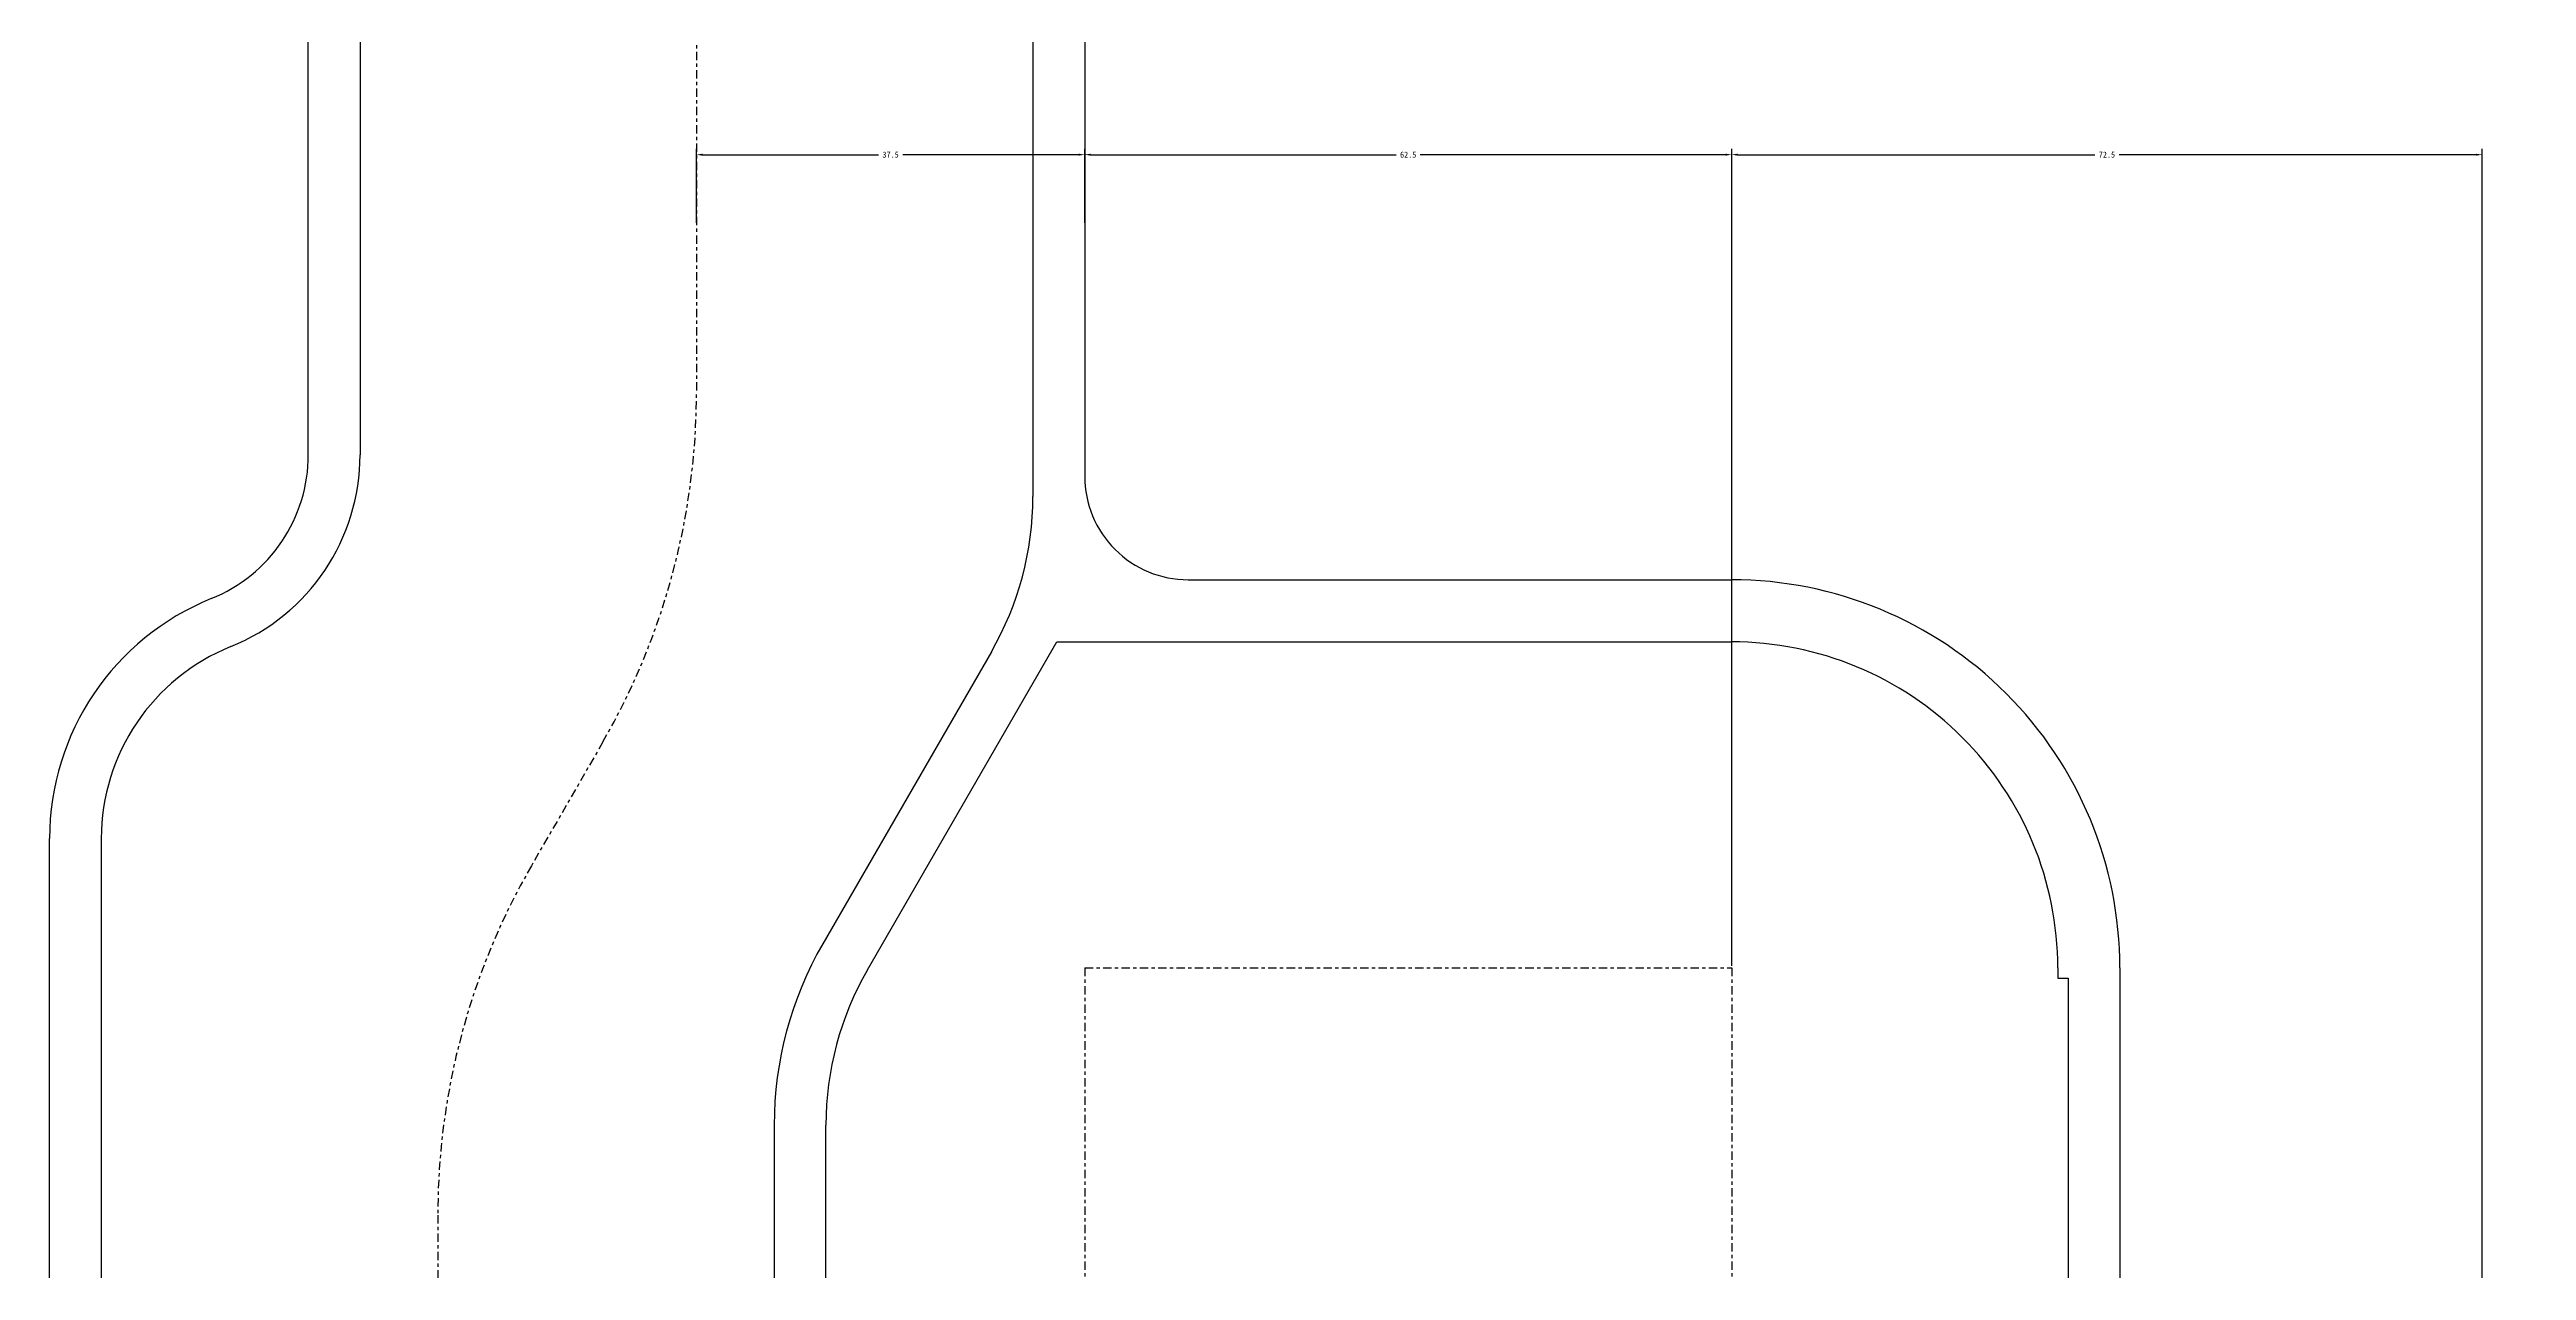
# Model space of a CAD drawing. Header units: inches. Extents: x -840 to -630, y 564 to 861.
# Drawn here: x -751.7 to -677.5, y 694.4 to 731 of the extents above; entities that cross this region are included whole.
import ezdxf

# ---------------------------------------------------------------- set-up
doc = ezdxf.new("R2010")
doc.units = ezdxf.units.IN
doc.header["$LTSCALE"] = 0.03937
doc.header["$MEASUREMENT"] = 0
doc.linetypes.add('CENTER', pattern=[10.16, 6.35, -1.27, 1.27, -1.27])
for name, color, linetype in [('001', 7, 'Continuous'), ('CENTER', 1, 'Continuous'), ('DEMA', 5, 'Continuous')]:
    doc.layers.add(name, color=color, linetype=linetype)
doc.dimstyles.get("Standard").update_dxf_attribs({"dimtxt": 0.18, "dimasz": 0.18, "dimexe": 0.18, "dimexo": 0.0625, "dimgap": 0.09, "dimtad": 0, "dimtih": 1, "dimtoh": 1, "dimdec": 4, "dimzin": 0, "dimdsep": 46, "dimtxsty": 'Standard', "dimcen": 0.09, "dimadec": 0, "dimazin": 0, "dimtfac": 1, "dimtdec": 4, "dimtofl": 0, "dimtmove": 0, "dimatfit": 3, "dimfxl": 0, "dimtolj": 1, "dimtzin": 0, "dimarcsym": 0})

# ---------------------------------------------------------------- blocks, each defined once
blk = doc.blocks.new('*D1')
at = {"layer": 'Defpoints', "color": 0}
for p in [(-720.699, 727.813), (-732.329, 725.712), (-720.699, 725.712)]:
    blk.add_point(p, dxfattribs=at)
at = {"layer": 'DEMA', "color": 0, "lineweight": -2}
for p, q in [((-732.329, 725.774), (-732.329, 727.993)), ((-720.699, 725.774), (-720.699, 727.993)), ((-732.149, 727.813), (-726.876, 727.813)), ((-720.879, 727.813), (-726.152, 727.813))]:
    blk.add_line(p, q, dxfattribs=at)
at = {"layer": 'DEMA', "color": 0}
for points in [[(-732.149, 727.843), (-732.149, 727.783), (-732.329, 727.813)], [(-720.879, 727.783), (-720.879, 727.843), (-720.699, 727.813)]]:
    blk.add_solid(points, dxfattribs=at)
at = {"layer": 'DEMA', "color": 0, "insert": (-726.514, 727.813), "char_height": 0.18, "attachment_point": 5}
blk.add_mtext('\\A1;37.5', dxfattribs=at)
blk = doc.blocks.new('*D2')
at = {"layer": 'Defpoints', "color": 0}
for p in [(-701.317, 727.813), (-720.699, 726.604), (-701.317, 703.447)]:
    blk.add_point(p, dxfattribs=at)
at = {"layer": 'DEMA', "color": 0, "lineweight": -2}
for p, q in [((-720.699, 726.666), (-720.699, 727.993)), ((-701.317, 703.51), (-701.317, 727.993)), ((-720.519, 727.813), (-711.37, 727.813)), ((-701.497, 727.813), (-710.646, 727.813))]:
    blk.add_line(p, q, dxfattribs=at)
at = {"layer": 'DEMA', "color": 0}
for points in [[(-720.519, 727.843), (-720.519, 727.783), (-720.699, 727.813)], [(-701.497, 727.783), (-701.497, 727.843), (-701.317, 727.813)]]:
    blk.add_solid(points, dxfattribs=at)
at = {"layer": 'DEMA', "color": 0, "insert": (-711.008, 727.813), "char_height": 0.18, "attachment_point": 5}
blk.add_mtext('\\A1;62.5', dxfattribs=at)
blk = doc.blocks.new('*D3')
at = {"layer": 'Defpoints', "color": 0}
for p in [(-678.834, 727.813), (-701.317, 703.447), (-678.834, 652.433)]:
    blk.add_point(p, dxfattribs=at)
at = {"layer": 'DEMA', "color": 0, "lineweight": -2}
for p, q in [((-701.317, 703.51), (-701.317, 727.993)), ((-678.834, 652.496), (-678.834, 727.993)), ((-701.137, 727.813), (-690.436, 727.813)), ((-679.014, 727.813), (-689.714, 727.813))]:
    blk.add_line(p, q, dxfattribs=at)
at = {"layer": 'DEMA', "color": 0}
for points in [[(-701.137, 727.843), (-701.137, 727.783), (-701.317, 727.813)], [(-679.014, 727.783), (-679.014, 727.843), (-678.834, 727.813)]]:
    blk.add_solid(points, dxfattribs=at)
at = {"layer": 'DEMA', "color": 0, "insert": (-690.075, 727.813), "char_height": 0.18, "attachment_point": 5}
blk.add_mtext('\\A1;72.5', dxfattribs=at)
blk = doc.blocks.new('*D4')
at = {"layer": 'Defpoints', "color": 0}
for p in [(-718.373, 763.61), (-671.743, 763.61), (-678.834, 649.952)]:
    blk.add_point(p, dxfattribs=at)
at = {"layer": 'DEMA', "color": 0, "lineweight": -2}
for p, q in [((-718.311, 763.61), (-671.563, 763.61)), ((-671.743, 763.43), (-671.743, 706.963)), ((-671.743, 650.132), (-671.743, 706.599)), ((-678.771, 649.952), (-671.563, 649.952))]:
    blk.add_line(p, q, dxfattribs=at)
at = {"layer": 'DEMA', "color": 0}
for points in [[(-671.713, 763.43), (-671.773, 763.43), (-671.743, 763.61)], [(-671.773, 650.132), (-671.713, 650.132), (-671.743, 649.952)]]:
    blk.add_solid(points, dxfattribs=at)
at = {"layer": 'DEMA', "color": 0, "insert": (-671.743, 706.781), "char_height": 0.18, "attachment_point": 5}
blk.add_mtext('\\A1;359.5', dxfattribs=at)

msp = doc.modelspace()

# ---------------------------------------------------------------- linework, layer by layer
at = {"layer": '001'}
for p, q in [((-742.40744, 744.53764), (-742.40744, 718.82312)), ((-722.2499, 744.53764), (-722.2499, 717.56947)), ((-743.95803, 718.82312), (-743.95803, 741.515)), ((-720.69932, 741.515), (-720.69932, 718.17777)), ((-717.59816, 715.07661), (-701.31707, 715.07661)), ((-727.20579, 703.3916), (-721.53372, 713.21592)), ((-721.53372, 713.21592), (-701.31707, 713.21592)), ((-723.49633, 712.91773), (-728.54863, 704.16689)), ((-751.71093, 681.89419), (-751.71093, 707.32371)), ((-750.16035, 707.32371), (-750.16035, 659.25572)), ((-691.54841, 703.44726), (-691.54841, 703.13714)), ((-691.54841, 703.13714), (-691.23829, 703.13714)), ((-691.23829, 703.13714), (-691.23829, 659.25572)), ((-689.68771, 703.44726), (-689.68771, 659.87595)), ((-730.0028, 698.73986), (-730.0028, 677.86268)), ((-728.45222, 677.86268), (-728.45222, 698.73986))]:
    msp.add_line(p, q, dxfattribs=at)
for centre, radius, start, end in [((-748.60976, 718.82312), 4.65174, 292.0242794, 0.0000327), ((-748.60976, 718.82312), 6.20232, 292.0242799, 0.0000332), ((-731.55342, 717.56948), 9.30352, 330.0000562, 359.9999441), ((-717.59816, 718.17777), 3.10116, 179.9999572, 270.0000428), ((-701.31706, 703.44727), 11.62934, 359.999957, 90.0000426), ((-743.95803, 707.32371), 7.75289, 112.0242799, 180.0000332), ((-701.31706, 703.44727), 9.76865, 359.9999572, 90.0000428), ((-743.95803, 707.32371), 6.20232, 112.0242795, 180.0000328), ((-719.1487, 698.73984), 10.8541, 150.000056, 179.9999439), ((-719.14871, 698.73985), 9.30352, 150.0000562, 179.9999441)]:
    msp.add_arc(centre, radius, start, end, dxfattribs=at)
at = {"layer": 'CENTER', "linetype": 'CENTER'}
for p, q in [((-732.32867, 760.04642), (-732.32867, 720.68555)), ((-735.13314, 710.21913), (-737.27711, 706.50567)), ((-720.69932, 703.44726), (-720.69932, 668.5592)), ((-720.69932, 703.44726), (-701.31707, 703.44726)), ((-701.31707, 703.44726), (-701.31707, 644.69045)), ((-740.08157, 696.03926), (-740.08157, 668.5592))]:
    msp.add_line(p, q, dxfattribs=at)
for centre, start, end in [((-753.26151, 720.68555), 330, 0), ((-719.14874, 696.03926), 150, 180)]:
    msp.add_arc(centre, 20.93283, start, end, dxfattribs=at)

# ---------------------------------------------------------------- dimensions: what is measured, and where the dimension line sits
at = {"layer": 'DEMA'}
dim = msp.add_linear_dim(base=(-671.74284, 763.60978), p1=(-678.83365, 649.95224), p2=(-718.37345, 763.60978), angle=90, text='359.5', dimstyle='Standard', override={"dimtmove": 1}, dxfattribs=at)
dim.commit()
dim.dimension.update_dxf_attribs({"geometry": '*D4', "text_midpoint": (-671.74284, 706.78101)})
for base, p1, p2, text, picture, middle in [((-720.69932, 727.81345), (-732.32867, 725.71197), (-720.69932, 725.71197), '37.5', '*D1', (-726.514, 727.81345)), ((-701.31707, 727.81345), (-720.69932, 726.60352), (-701.31707, 703.44726), '62.5', '*D2', (-711.00819, 727.81345)), ((-678.83365, 727.81345), (-701.31707, 703.44726), (-678.83365, 652.43317), '72.5', '*D3', (-690.07536, 727.81345))]:
    dim = msp.add_linear_dim(base=base, p1=p1, p2=p2, text=text, dimstyle='Standard', override={"dimtmove": 1}, dxfattribs=at)
    dim.commit()
    dim.dimension.update_dxf_attribs({"geometry": picture, "text_midpoint": middle})

doc.saveas('drawing.dxf')
